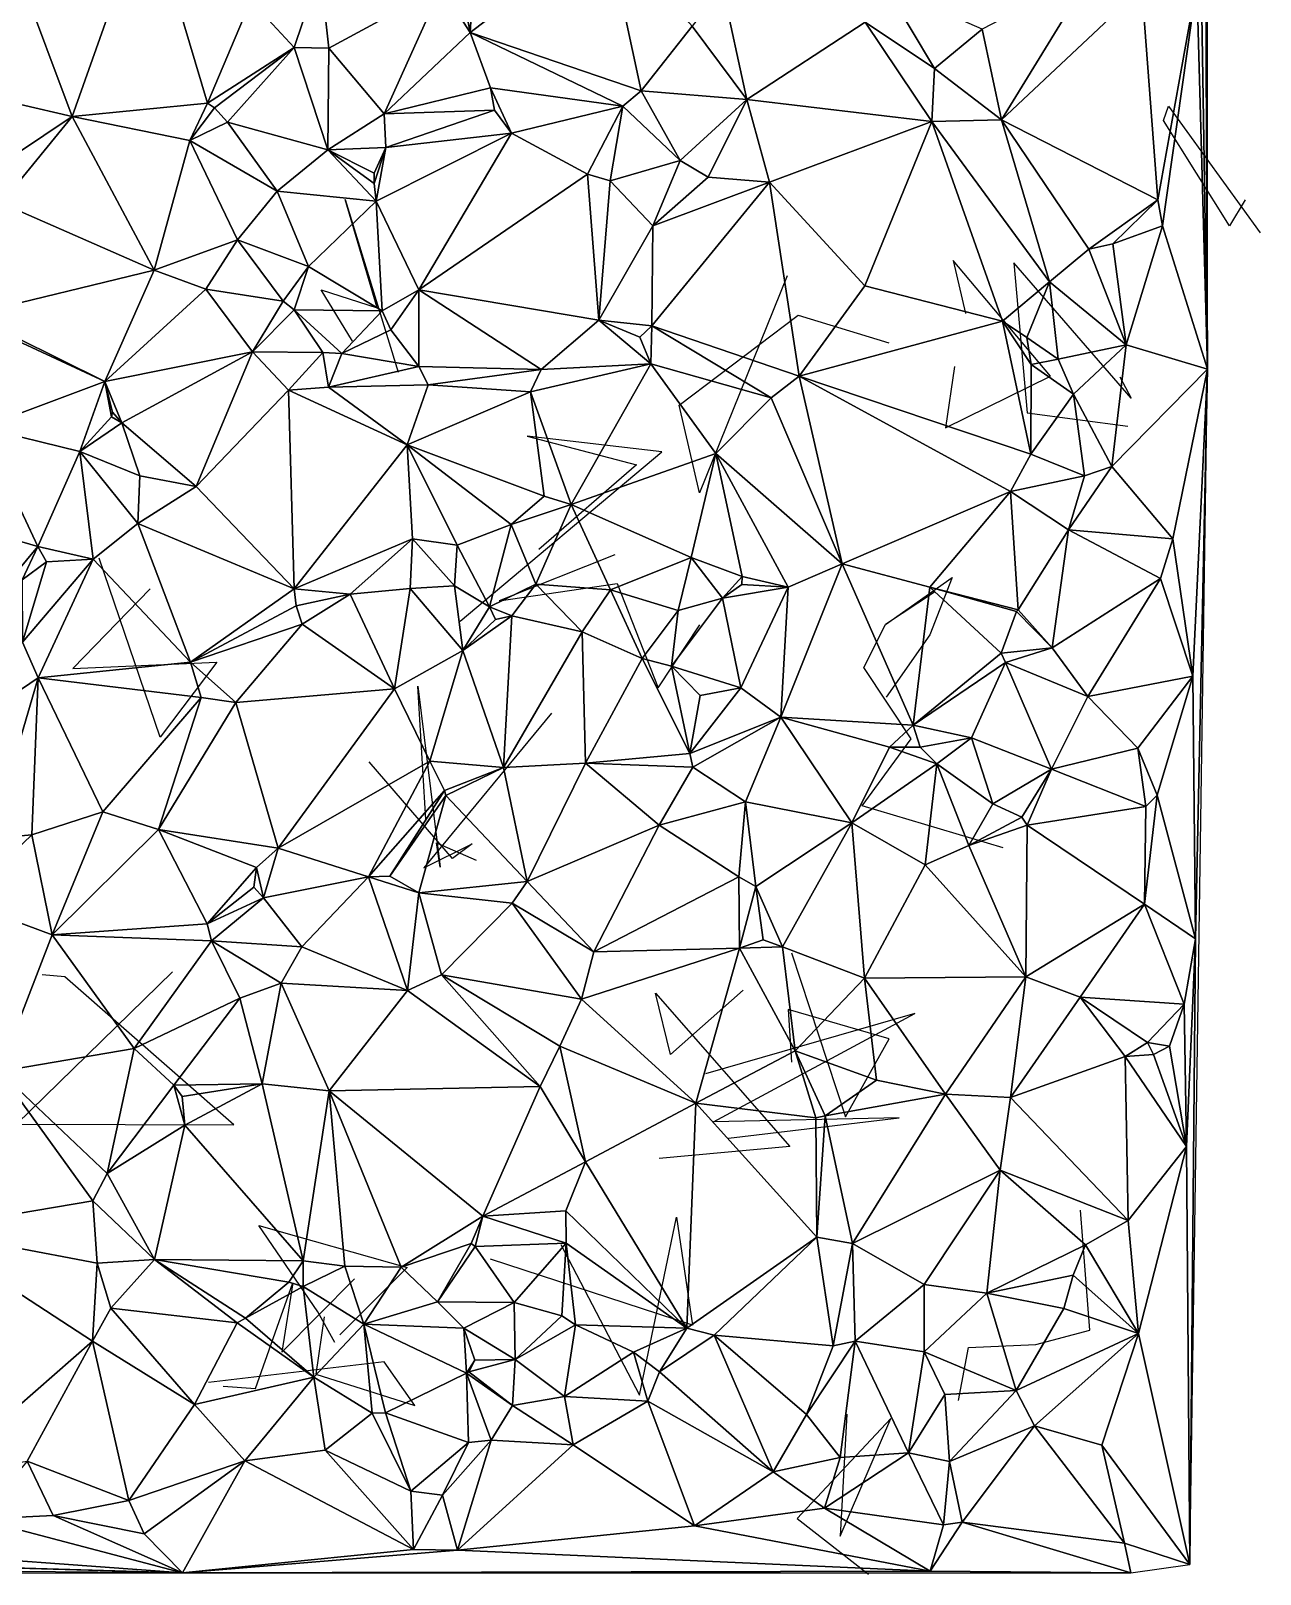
# Model space of a CAD drawing. Header units: metres. Extents: x -15.8 to 15.8, y -15 to 15.8.
# Drawn here: x 5.19 to 15.43, y -15.01 to -2.16 of the extents above; entities that cross this region are included whole.
import ezdxf

# ---------------------------------------------------------------- set-up
doc = ezdxf.new("R2010")
doc.units = ezdxf.units.M
doc.layers.add('CRACKS', color=1, linetype='Continuous')
doc.layers.add('STREET_MESH', color=7, linetype='Continuous')

msp = doc.modelspace()

# ---------------------------------------------------------------- linework, layer by layer
at = {"layer": 'CRACKS'}
for points in [[(15.303, -3.566, 0.1), (15.171, -3.782, 0.1), (14.622, -2.906, 0.1), (14.663, -2.787, 0.1), (15.427, -3.842, 0.1)], [(7.871, -4.744, 0.1), (7.61, -4.317, 0.1), (8.076, -4.466, 0.1), (7.81, -3.565, 0.1), (8.251, -5.002, 0.1)], [(12.884, -4.955, 0.1), (12.807, -5.466, 0.1), (13.681, -5.036, 0.1), (12.871, -4.072, 0.1), (12.975, -4.512, 0.1)], [(14.26, -5.039, 0.1), (14.354, -5.218, 0.1), (13.376, -4.092, 0.1), (13.489, -5.341, 0.1), (14.326, -5.45, 0.1)], [(11.49, -4.2, 0.1), (10.759, -6.005, 0.1), (10.591, -5.275, 0.1), (11.581, -4.528, 0.1), (12.335, -4.758, 0.1)], [(8.769, -7.075, 0.1), (10.448, -5.665, 0.1), (9.326, -5.533, 0.1), (10.237, -5.773, 0.1), (9.422, -6.478, 0.1)], [(6.187, -6.805, 0.1), (5.545, -7.469, 0.1), (6.742, -7.415, 0.1), (6.272, -8.041, 0.1), (5.764, -6.55, 0.1)], [(10.056, -6.522, 0.1), (9.093, -6.906, 0.1), (10.074, -6.762, 0.1), (10.417, -7.63, 0.1), (10.763, -7.106, 0.1)], [(12.716, -6.832, 0.1), (12.308, -7.103, 0.1), (12.862, -6.711, 0.1), (12.678, -7.189, 0.1), (12.313, -7.708, 0.1)], [(13.289, -8.962, 0.1), (12.114, -8.61, 0.1), (12.521, -8.055, 0.1), (12.127, -7.459, 0.1), (12.308, -7.101, 0.1)], [(8.483, -8.726, 0.1), (8.417, -7.614, 0.1), (8.601, -9.121, 0.1), (8.571, -8.919, 0.1), (8.901, -9.063, 0.1)], [(9.528, -7.84, 0.1), (8.466, -9.128, 0.1), (8.867, -8.929, 0.1), (8.704, -9.05, 0.1), (8.01, -8.246, 0.1)], [(11.525, -9.836, 0.1), (11.975, -11.199, 0.1), (12.338, -10.551, 0.1), (11.499, -10.308, 0.1), (11.525, -10.745, 0.1)], [(6.373, -9.992, 0.1), (5.075, -11.26, 0.1), (6.883, -11.267, 0.1), (5.478, -10.035, 0.1), (5.29, -10.019, 0.1)], [(11.124, -10.146, 0.1), (10.52, -10.681, 0.1), (10.393, -10.17, 0.1), (11.513, -11.446, 0.1), (10.425, -11.546, 0.1)], [(11.003, -11.379, 0.1), (12.421, -11.209, 0.1), (10.878, -11.241, 0.1), (12.553, -10.341, 0.1), (10.81, -10.841, 0.1)], [(9.605, -12.264, 0.1), (10.262, -13.518, 0.1), (10.568, -12.034, 0.1), (10.702, -12.933, 0.1), (9.02, -12.385, 0.1)], [(12.915, -13.561, 0.1), (12.999, -13.12, 0.1), (13.561, -13.094, 0.1), (14.009, -12.975, 0.1), (13.932, -11.976, 0.1)], [(7.726, -13.078, 0.1), (7.584, -12.823, 0.1), (7.091, -12.104, 0.1), (8.328, -12.455, 0.1), (7.767, -13.014, 0.1)], [(6.796, -13.441, 0.1), (7.065, -13.461, 0.1), (7.376, -12.581, 0.1), (7.283, -13.16, 0.1), (7.888, -12.548, 0.1)], [(7.637, -12.864, 0.1), (7.567, -13.342, 0.1), (8.39, -13.604, 0.1), (8.136, -13.239, 0.1), (6.674, -13.412, 0.1)], [(11.986, -13.675, 0.1), (11.931, -14.692, 0.1), (12.352, -13.712, 0.1), (11.572, -14.543, 0.1), (12.167, -15.007, 0.1)]]:
    msp.add_polyline3d(points, dxfattribs=at)
at = {"layer": 'STREET_MESH'}
for points in [[(14.986, 10.346), (14.953, 3.425), (14.988, -4.976)], [(14.953, 3.425), (14.917, -0.466), (14.988, -4.976)], [(14.917, -0.466), (14.9, -1.761), (14.988, -4.976)], [(6.169, -1.094), (5.109, -1.722), (5.538, -2.872)], [(6.666, -2.761), (6.169, -1.094), (5.538, -2.872)], [(6.169, -1.094), (6.666, -2.761), (7.027, -1.91)], [(8.728, -1.535), (8.85, -2.175), (8.902, -1.346)], [(8.85, -2.175), (9.986, -1.314), (8.902, -1.346)], [(8.85, -2.175), (10.275, -2.659), (9.986, -1.314)], [(10.275, -2.659), (10.699, -2.122), (9.986, -1.314)], [(8.728, -1.535), (8.611, -1.796), (8.85, -2.175)], [(7.387, -2.3), (7.602, -1.654), (7.027, -1.91)], [(7.602, -1.654), (7.387, -2.3), (7.674, -2.305)], [(7.602, -1.654), (7.674, -2.305), (8.611, -1.796)], [(13.113, -2.145), (13.274, -2.901), (14.03, -1.669)], [(13.274, -2.901), (14.441, -1.803), (14.03, -1.669)], [(5.109, -1.722), (5.108, -2.772), (5.538, -2.872)], [(8.611, -1.796), (7.674, -2.305), (8.136, -2.851)], [(8.85, -2.175), (8.611, -1.796), (8.136, -2.851)], [(10.951, -1.796), (10.699, -2.122), (11.155, -2.733)], [(12.139, -2.088), (10.951, -1.796), (11.155, -2.733)], [(12.311, -1.794), (12.139, -2.088), (12.716, -2.475)], [(13.113, -2.145), (12.311, -1.794), (12.716, -2.475)], [(14.441, -1.803), (14.576, -3.567), (14.9, -1.761)], [(14.576, -3.567), (14.614, -3.783), (14.9, -1.761)], [(14.9, -1.761), (14.614, -3.783), (14.988, -4.976)], [(6.666, -2.761), (7.387, -2.3), (7.027, -1.91)], [(14.441, -1.803), (13.274, -2.901), (14.576, -3.567)], [(9.021, -2.636), (8.85, -2.175), (8.136, -2.851)], [(9.021, -2.636), (10.123, -2.788), (8.85, -2.175)], [(10.123, -2.788), (10.275, -2.659), (8.85, -2.175)], [(10.699, -2.122), (10.275, -2.659), (11.155, -2.733)], [(12.694, -2.914), (12.139, -2.088), (11.155, -2.733)], [(12.139, -2.088), (12.694, -2.914), (12.716, -2.475)], [(13.274, -2.901), (13.113, -2.145), (12.716, -2.475)], [(7.387, -2.3), (6.666, -2.761), (6.723, -2.801)], [(6.831, -2.92), (7.387, -2.3), (6.723, -2.801)], [(7.387, -2.3), (6.831, -2.92), (7.668, -3.151)], [(7.674, -2.305), (7.387, -2.3), (7.668, -3.151)], [(7.674, -2.305), (7.668, -3.151), (8.136, -2.851)], [(12.694, -2.914), (13.274, -2.901), (12.716, -2.475)], [(9.054, -2.82), (9.021, -2.636), (8.136, -2.851)], [(9.021, -2.636), (9.054, -2.82), (9.196, -3.012)], [(10.123, -2.788), (9.021, -2.636), (9.196, -3.012)], [(10.275, -2.659), (10.123, -2.788), (10.6, -3.239)], [(10.275, -2.659), (10.6, -3.239), (11.155, -2.733)], [(5.108, -2.772), (4.828, -3.349), (5.538, -2.872)], [(6.519, -3.073), (6.666, -2.761), (5.538, -2.872)], [(6.666, -2.761), (6.519, -3.073), (6.723, -2.801)], [(6.519, -3.073), (6.831, -2.92), (6.723, -2.801)], [(8.149, -3.132), (9.054, -2.82), (8.136, -2.851)], [(9.054, -2.82), (8.149, -3.132), (9.196, -3.012)], [(9.828, -3.354), (10.123, -2.788), (9.196, -3.012)], [(10.123, -2.788), (9.828, -3.354), (10.016, -3.41)], [(10.6, -3.239), (10.123, -2.788), (10.016, -3.41)], [(10.6, -3.239), (10.833, -3.378), (11.155, -2.733)], [(10.833, -3.378), (11.342, -3.42), (11.155, -2.733)], [(11.342, -3.42), (12.694, -2.914), (11.155, -2.733)], [(4.828, -3.349), (4.95, -3.595), (5.538, -2.872)], [(4.95, -3.595), (6.22, -4.153), (5.538, -2.872)], [(6.22, -4.153), (6.519, -3.073), (5.538, -2.872)], [(7.245, -3.494), (6.831, -2.92), (6.519, -3.073)], [(6.831, -2.92), (7.245, -3.494), (7.668, -3.151)], [(7.668, -3.151), (8.149, -3.132), (8.136, -2.851)], [(12.136, -4.283), (12.694, -2.914), (11.342, -3.42)], [(12.136, -4.283), (13.282, -4.577), (12.694, -2.914)], [(13.674, -4.249), (13.274, -2.901), (12.694, -2.914)], [(13.282, -4.577), (13.674, -4.249), (12.694, -2.914)], [(14.576, -3.567), (13.274, -2.901), (14, -3.977)], [(13.274, -2.901), (13.674, -4.249), (14, -3.977)], [(6.916, -3.9), (6.519, -3.073), (6.22, -4.153)], [(7.245, -3.494), (6.519, -3.073), (6.916, -3.9)], [(8.07, -3.579), (8.425, -4.316), (9.196, -3.012)], [(8.149, -3.132), (8.07, -3.579), (9.196, -3.012)], [(8.425, -4.316), (9.828, -3.354), (9.196, -3.012)], [(7.245, -3.494), (8.07, -3.579), (7.668, -3.151)], [(8.051, -3.344), (8.149, -3.132), (7.668, -3.151)], [(8.07, -3.579), (8.052, -3.43), (7.668, -3.151)], [(8.052, -3.43), (8.051, -3.344), (7.668, -3.151)], [(8.052, -3.43), (8.149, -3.132), (8.051, -3.344)], [(8.149, -3.132), (8.052, -3.43), (8.07, -3.579)], [(10.372, -3.784), (10.6, -3.239), (10.016, -3.41)], [(10.372, -3.784), (10.833, -3.378), (10.6, -3.239)], [(9.923, -4.568), (9.828, -3.354), (8.425, -4.316)], [(9.828, -3.354), (9.923, -4.568), (10.016, -3.41)], [(9.923, -4.568), (10.372, -3.784), (10.016, -3.41)], [(11.59, -5.036), (11.342, -3.42), (10.363, -4.616)], [(11.342, -3.42), (10.372, -3.784), (10.363, -4.616)], [(10.833, -3.378), (10.372, -3.784), (11.342, -3.42)], [(11.59, -5.036), (12.136, -4.283), (11.342, -3.42)], [(6.22, -4.153), (4.95, -3.595), (4.69, -4.523)], [(7.245, -3.494), (6.916, -3.9), (7.505, -4.123)], [(8.07, -3.579), (7.245, -3.494), (7.505, -4.123)], [(8.119, -4.49), (8.07, -3.579), (7.505, -4.123)], [(8.07, -3.579), (8.119, -4.49), (8.425, -4.316)], [(14.202, -3.933), (14.576, -3.567), (14, -3.977)], [(14.576, -3.567), (14.202, -3.933), (14.614, -3.783)], [(10.372, -3.784), (9.923, -4.568), (10.363, -4.616)], [(14.614, -3.783), (14.202, -3.933), (14.311, -4.773)], [(14.614, -3.783), (14.311, -4.773), (14.988, -4.976)], [(6.65, -4.311), (6.916, -3.9), (6.22, -4.153)], [(6.65, -4.311), (7.296, -4.41), (6.916, -3.9)], [(6.916, -3.9), (7.296, -4.41), (7.505, -4.123)], [(13.674, -4.249), (14.311, -4.773), (14, -3.977)], [(14.311, -4.773), (14.202, -3.933), (14, -3.977)], [(5.811, -5.08), (6.22, -4.153), (4.69, -4.523)], [(6.65, -4.311), (6.22, -4.153), (5.811, -5.08)], [(7.296, -4.41), (7.386, -4.483), (7.505, -4.123)], [(7.386, -4.483), (8.119, -4.49), (7.505, -4.123)], [(7.04, -4.831), (6.65, -4.311), (5.811, -5.08)], [(7.296, -4.41), (6.65, -4.311), (7.04, -4.831)], [(8.119, -4.49), (8.19, -4.648), (8.425, -4.316)], [(8.425, -4.316), (8.19, -4.648), (8.425, -4.953)], [(9.442, -4.978), (8.425, -4.316), (8.425, -4.953)], [(9.442, -4.978), (9.923, -4.568), (8.425, -4.316)], [(13.282, -4.577), (12.136, -4.283), (11.59, -5.036)], [(13.282, -4.577), (13.486, -4.713), (13.674, -4.249)], [(13.486, -4.713), (13.745, -4.894), (13.674, -4.249)], [(13.674, -4.249), (13.745, -4.894), (14.311, -4.773)], [(7.386, -4.483), (7.296, -4.41), (7.04, -4.831)], [(7.626, -4.838), (7.386, -4.483), (7.04, -4.831)], [(7.386, -4.483), (7.626, -4.838), (7.784, -4.846)], [(8.119, -4.49), (7.386, -4.483), (7.784, -4.846)], [(8.19, -4.648), (8.119, -4.49), (7.784, -4.846)], [(4.675, -4.552), (5.811, -5.08), (4.69, -4.523)], [(4.675, -4.552), (4.786, -5.463), (5.811, -5.08)], [(10.356, -4.933), (9.923, -4.568), (9.442, -4.978)], [(9.923, -4.568), (10.265, -4.709), (10.363, -4.616)], [(9.923, -4.568), (10.356, -4.933), (10.265, -4.709)], [(10.265, -4.709), (10.356, -4.933), (10.363, -4.616)], [(10.356, -4.933), (11.358, -5.216), (10.363, -4.616)], [(11.358, -5.216), (11.59, -5.036), (10.363, -4.616)], [(13.519, -5.685), (13.282, -4.577), (11.59, -5.036)], [(13.282, -4.577), (13.519, -5.685), (13.522, -4.939)], [(13.486, -4.713), (13.282, -4.577), (13.522, -4.939)], [(8.19, -4.648), (7.784, -4.846), (8.425, -4.953)], [(13.745, -4.894), (13.486, -4.713), (13.522, -4.939)], [(5.952, -5.423), (7.04, -4.831), (5.811, -5.08)], [(5.952, -5.423), (6.571, -5.953), (7.04, -4.831)], [(7.04, -4.831), (6.571, -5.953), (7.338, -5.15)], [(7.626, -4.838), (7.04, -4.831), (7.338, -5.15)], [(7.672, -5.126), (7.626, -4.838), (7.338, -5.15)], [(7.626, -4.838), (7.672, -5.126), (7.784, -4.846)], [(7.784, -4.846), (7.672, -5.126), (8.425, -4.953)], [(13.745, -4.894), (13.872, -5.184), (14.311, -4.773)], [(14.311, -4.773), (13.872, -5.184), (14.191, -5.787)], [(14.311, -4.773), (14.191, -5.787), (14.988, -4.976)], [(7.672, -5.126), (8.503, -5.108), (8.425, -4.953)], [(8.503, -5.108), (9.442, -4.978), (8.425, -4.953)], [(9.442, -4.978), (8.503, -5.108), (9.353, -5.166)], [(10.356, -4.933), (9.353, -5.166), (9.692, -6.102)], [(10.356, -4.933), (9.442, -4.978), (9.353, -5.166)], [(10.896, -5.679), (10.356, -4.933), (9.692, -6.102)], [(10.896, -5.679), (11.358, -5.216), (10.356, -4.933)], [(13.519, -5.685), (13.872, -5.184), (13.522, -4.939)], [(13.872, -5.184), (13.745, -4.894), (13.522, -4.939)], [(14.191, -5.787), (14.699, -6.39), (14.988, -4.976)], [(14.699, -6.39), (14.867, -7.533), (14.988, -4.976)], [(14.889, -9.719), (14.842, -14.927), (14.988, -4.976)], [(14.867, -7.533), (14.889, -9.719), (14.988, -4.976)], [(4.786, -5.463), (5.602, -5.663), (5.811, -5.08)], [(5.602, -5.663), (5.867, -5.374), (5.811, -5.08)], [(5.875, -5.335), (5.952, -5.423), (5.811, -5.08)], [(5.867, -5.374), (5.875, -5.335), (5.811, -5.08)], [(7.672, -5.126), (7.338, -5.15), (8.328, -5.605)], [(8.503, -5.108), (7.672, -5.126), (8.328, -5.605)], [(9.353, -5.166), (8.503, -5.108), (8.328, -5.605)], [(11.358, -5.216), (11.947, -6.598), (11.59, -5.036)], [(13.349, -5.996), (13.519, -5.685), (11.59, -5.036)], [(11.947, -6.598), (13.349, -5.996), (11.59, -5.036)], [(6.571, -5.953), (7.386, -6.805), (7.338, -5.15)], [(7.338, -5.15), (7.386, -6.805), (8.328, -5.605)], [(9.468, -6.035), (9.353, -5.166), (8.328, -5.605)], [(9.353, -5.166), (9.468, -6.035), (9.692, -6.102)], [(11.947, -6.598), (11.358, -5.216), (10.896, -5.679)], [(13.519, -5.685), (13.966, -5.863), (13.872, -5.184)], [(13.872, -5.184), (13.966, -5.863), (14.191, -5.787)], [(5.952, -5.423), (5.867, -5.374), (5.602, -5.663)], [(5.875, -5.335), (5.867, -5.374), (5.952, -5.423)], [(4.786, -5.463), (4.659, -6.28), (5.254, -6.452)], [(5.602, -5.663), (4.786, -5.463), (5.254, -6.452)], [(5.952, -5.423), (5.602, -5.663), (6.102, -5.864)], [(6.571, -5.953), (5.952, -5.423), (6.102, -5.864)], [(7.386, -6.805), (8.372, -6.388), (8.328, -5.605)], [(9.192, -6.27), (9.468, -6.035), (8.328, -5.605)], [(8.742, -6.441), (9.192, -6.27), (8.328, -5.605)], [(8.372, -6.388), (8.742, -6.441), (8.328, -5.605)], [(5.602, -5.663), (5.254, -6.452), (5.712, -6.559)], [(6.086, -6.26), (5.602, -5.663), (5.712, -6.559)], [(5.602, -5.663), (6.086, -6.26), (6.102, -5.864)], [(10.691, -6.544), (10.896, -5.679), (9.692, -6.102)], [(11.116, -6.702), (10.896, -5.679), (10.691, -6.544)], [(10.896, -5.679), (11.116, -6.702), (11.497, -6.791)], [(11.947, -6.598), (10.896, -5.679), (11.497, -6.791)], [(13.966, -5.863), (13.519, -5.685), (13.349, -5.996)], [(6.086, -6.26), (6.571, -5.953), (6.102, -5.864)], [(13.833, -6.313), (13.966, -5.863), (13.349, -5.996)], [(13.833, -6.313), (14.699, -6.39), (14.191, -5.787)], [(13.966, -5.863), (13.833, -6.313), (14.191, -5.787)], [(6.571, -5.953), (6.086, -6.26), (7.386, -6.805)], [(9.468, -6.035), (9.192, -6.27), (9.692, -6.102)], [(11.947, -6.598), (12.677, -6.792), (13.349, -5.996)], [(12.677, -6.792), (13.413, -6.981), (13.349, -5.996)], [(13.413, -6.981), (13.833, -6.313), (13.349, -5.996)], [(9.192, -6.27), (9.397, -6.765), (9.692, -6.102)], [(9.397, -6.765), (10.02, -6.812), (9.692, -6.102)], [(10.02, -6.812), (10.691, -6.544), (9.692, -6.102)], [(4.659, -6.28), (4.985, -6.777), (5.254, -6.452)], [(6.523, -7.416), (6.086, -6.26), (5.712, -6.559)], [(6.086, -6.26), (6.523, -7.416), (7.386, -6.805)], [(8.742, -6.441), (9.012, -6.954), (9.192, -6.27)], [(9.012, -6.954), (9.397, -6.765), (9.192, -6.27)], [(8.372, -6.388), (7.386, -6.805), (7.852, -6.85)], [(8.351, -6.803), (8.372, -6.388), (7.852, -6.85)], [(8.721, -6.781), (8.372, -6.388), (8.351, -6.803)], [(8.721, -6.781), (8.742, -6.441), (8.372, -6.388)], [(13.833, -6.313), (13.413, -6.981), (13.696, -7.295)], [(14.597, -6.719), (13.833, -6.313), (13.696, -7.295)], [(13.833, -6.313), (14.597, -6.719), (14.699, -6.39)], [(14.699, -6.39), (14.597, -6.719), (14.867, -7.533)], [(4.985, -6.777), (5.123, -6.731), (5.254, -6.452)], [(5.123, -6.731), (5.324, -6.58), (5.254, -6.452)], [(5.254, -6.452), (5.324, -6.58), (5.712, -6.559)], [(8.742, -6.441), (8.721, -6.781), (9.012, -6.954)], [(10.02, -6.812), (10.583, -6.985), (10.691, -6.544)], [(10.583, -6.985), (10.951, -6.883), (10.691, -6.544)], [(10.951, -6.883), (11.116, -6.702), (10.691, -6.544)], [(5.324, -6.58), (5.123, -6.731), (5.125, -7.25)], [(5.125, -7.25), (5.256, -7.545), (5.712, -6.559)], [(5.324, -6.58), (5.125, -7.25), (5.712, -6.559)], [(5.256, -7.545), (6.523, -7.416), (5.712, -6.559)], [(12.539, -7.939), (11.947, -6.598), (11.436, -7.873)], [(11.947, -6.598), (11.497, -6.791), (11.436, -7.873)], [(12.677, -6.792), (11.947, -6.598), (12.539, -7.939)], [(6.523, -7.416), (7.404, -6.946), (7.386, -6.805)], [(7.386, -6.805), (7.404, -6.946), (7.852, -6.85)], [(8.221, -7.638), (8.351, -6.803), (7.852, -6.85)], [(8.351, -6.803), (8.221, -7.638), (8.79, -7.318)], [(8.721, -6.781), (8.351, -6.803), (8.79, -7.318)], [(9.012, -6.954), (8.721, -6.781), (8.79, -7.318)], [(9.012, -6.954), (9.199, -7.029), (9.397, -6.765)], [(9.199, -7.029), (9.783, -7.162), (9.397, -6.765)], [(9.783, -7.162), (10.02, -6.812), (9.397, -6.765)], [(11.114, -6.77), (11.116, -6.702), (10.951, -6.883)], [(11.114, -6.77), (10.951, -6.883), (11.497, -6.791)], [(11.497, -6.791), (10.951, -6.883), (11.105, -7.628)], [(11.497, -6.791), (11.105, -7.628), (11.436, -7.873)], [(11.116, -6.702), (11.114, -6.77), (11.497, -6.791)], [(12.677, -6.792), (12.539, -7.939), (13.272, -7.341)], [(13.4, -6.994), (12.677, -6.792), (13.272, -7.341)], [(13.4, -6.994), (13.413, -6.981), (12.677, -6.792)], [(13.992, -7.7), (14.597, -6.719), (13.696, -7.295)], [(14.597, -6.719), (13.992, -7.7), (14.867, -7.533)], [(7.404, -6.946), (7.453, -7.099), (7.852, -6.85)], [(7.453, -7.099), (8.221, -7.638), (7.852, -6.85)], [(10.283, -7.384), (10.02, -6.812), (9.783, -7.162)], [(10.583, -6.985), (10.02, -6.812), (10.283, -7.384)], [(10.951, -6.883), (10.526, -7.448), (11.105, -7.628)], [(10.583, -6.985), (10.526, -7.448), (10.951, -6.883)], [(7.404, -6.946), (6.523, -7.416), (7.453, -7.099)], [(9.012, -6.954), (8.79, -7.318), (9.062, -7.059)], [(8.79, -7.318), (9.199, -7.029), (9.062, -7.059)], [(9.13, -8.291), (9.199, -7.029), (8.79, -7.318)], [(9.199, -7.029), (9.012, -6.954), (9.062, -7.059)], [(9.199, -7.029), (9.13, -8.291), (9.783, -7.162)], [(10.526, -7.448), (10.583, -6.985), (10.283, -7.384)], [(13.696, -7.295), (13.4, -6.994), (13.272, -7.341)], [(13.413, -6.981), (13.4, -6.994), (13.696, -7.295)], [(7.453, -7.099), (6.523, -7.416), (6.901, -7.75)], [(8.221, -7.638), (7.453, -7.099), (6.901, -7.75)], [(9.783, -7.162), (9.13, -8.291), (9.811, -8.257)], [(10.283, -7.384), (9.783, -7.162), (9.811, -8.257)], [(4.163, -8.288), (5.256, -7.545), (5.125, -7.25)], [(8.221, -7.638), (8.515, -8.239), (8.79, -7.318)], [(8.515, -8.239), (9.13, -8.291), (8.79, -7.318)], [(13.308, -7.419), (13.696, -7.295), (13.272, -7.341)], [(13.308, -7.419), (13.992, -7.7), (13.696, -7.295)], [(6.523, -7.416), (5.256, -7.545), (6.612, -7.71)], [(6.523, -7.416), (6.612, -7.71), (6.901, -7.75)], [(10.283, -7.384), (9.811, -8.257), (10.68, -8.177)], [(10.526, -7.448), (10.283, -7.384), (10.68, -8.177)], [(10.767, -7.694), (10.526, -7.448), (10.68, -8.177)], [(10.526, -7.448), (10.767, -7.694), (11.105, -7.628)], [(12.539, -7.939), (13.308, -7.419), (13.272, -7.341)], [(13.025, -8.046), (13.308, -7.419), (12.539, -7.939)], [(13.69, -8.306), (13.308, -7.419), (13.025, -8.046)], [(13.308, -7.419), (13.69, -8.306), (13.992, -7.7)], [(4.163, -8.288), (4.862, -8.884), (5.256, -7.545)], [(4.862, -8.884), (5.203, -8.852), (5.256, -7.545)], [(5.256, -7.545), (5.203, -8.852), (5.795, -8.661)], [(5.256, -7.545), (5.795, -8.661), (6.612, -7.71)], [(13.992, -7.7), (14.409, -8.13), (14.867, -7.533)], [(14.409, -8.13), (14.571, -8.522), (14.867, -7.533)], [(14.571, -8.522), (14.889, -9.719), (14.867, -7.533)], [(7.253, -8.965), (8.221, -7.638), (6.901, -7.75)], [(8.515, -8.239), (8.221, -7.638), (7.253, -8.965)], [(11.105, -7.628), (10.68, -8.177), (11.436, -7.873)], [(11.105, -7.628), (10.767, -7.694), (10.68, -8.177)], [(13.992, -7.7), (13.69, -8.306), (14.409, -8.13)], [(5.795, -8.661), (6.257, -8.807), (6.612, -7.71)], [(6.612, -7.71), (6.257, -8.807), (6.901, -7.75)], [(6.257, -8.807), (7.253, -8.965), (6.901, -7.75)], [(10.68, -8.177), (10.705, -8.289), (11.436, -7.873)], [(10.705, -8.289), (11.142, -8.579), (11.436, -7.873)], [(11.142, -8.579), (12.027, -8.754), (11.436, -7.873)], [(12.342, -8.122), (12.539, -7.939), (11.436, -7.873)], [(12.027, -8.754), (12.342, -8.122), (11.436, -7.873)], [(12.342, -8.122), (12.597, -8.123), (12.539, -7.939)], [(12.597, -8.123), (13.025, -8.046), (12.539, -7.939)], [(12.597, -8.123), (12.736, -8.261), (13.025, -8.046)], [(12.736, -8.261), (13.201, -8.594), (13.025, -8.046)], [(13.201, -8.594), (13.69, -8.306), (13.025, -8.046)], [(9.811, -8.257), (10.705, -8.289), (10.68, -8.177)], [(12.736, -8.261), (12.342, -8.122), (12.027, -8.754)], [(12.736, -8.261), (12.597, -8.123), (12.342, -8.122)], [(13.69, -8.306), (14.474, -8.618), (14.409, -8.13)], [(14.474, -8.618), (14.571, -8.522), (14.409, -8.13)], [(8.515, -8.239), (7.253, -8.965), (8.004, -9.203)], [(8.638, -8.484), (8.515, -8.239), (8.004, -9.203)], [(8.515, -8.239), (8.638, -8.484), (9.13, -8.291)], [(8.638, -8.484), (8.65, -8.526), (9.13, -8.291)], [(9.13, -8.291), (8.65, -8.526), (9.325, -9.24)], [(9.13, -8.291), (9.325, -9.24), (9.811, -8.257)], [(9.325, -9.24), (10.424, -8.773), (9.811, -8.257)], [(10.424, -8.773), (10.705, -8.289), (9.811, -8.257)], [(10.705, -8.289), (10.424, -8.773), (11.142, -8.579)], [(12.736, -8.261), (12.027, -8.754), (12.638, -9.103)], [(13.001, -8.941), (12.736, -8.261), (12.638, -9.103)], [(13.201, -8.594), (12.736, -8.261), (13.001, -8.941)], [(13.201, -8.594), (13.444, -8.707), (13.69, -8.306)], [(13.444, -8.707), (13.488, -8.773), (13.69, -8.306)], [(13.69, -8.306), (13.488, -8.773), (14.474, -8.618)], [(8.182, -9.196), (8.638, -8.484), (8.004, -9.203)], [(8.65, -8.526), (8.638, -8.484), (8.182, -9.196)], [(8.65, -8.526), (8.182, -9.196), (8.424, -9.335)], [(8.65, -8.526), (8.424, -9.335), (9.325, -9.24)], [(10.424, -8.773), (11.088, -9.202), (11.142, -8.579)], [(11.142, -8.579), (11.088, -9.202), (11.229, -9.284)], [(12.027, -8.754), (11.142, -8.579), (11.229, -9.284)], [(13.444, -8.707), (13.201, -8.594), (13.001, -8.941)], [(14.889, -9.719), (14.571, -8.522), (14.464, -9.431)], [(14.571, -8.522), (14.474, -8.618), (14.464, -9.431)], [(5.203, -8.852), (5.371, -9.684), (5.795, -8.661)], [(5.371, -9.684), (6.257, -8.807), (5.795, -8.661)], [(13.488, -8.773), (13.444, -8.707), (13.001, -8.941)], [(14.474, -8.618), (13.488, -8.773), (14.464, -9.431)], [(5.203, -8.852), (4.622, -9.409), (5.371, -9.684)], [(4.622, -9.409), (5.203, -8.852), (4.862, -8.884)], [(6.662, -9.593), (6.257, -8.807), (5.371, -9.684)], [(6.257, -8.807), (7.073, -9.125), (7.253, -8.965)], [(6.662, -9.593), (7.073, -9.125), (6.257, -8.807)], [(10.424, -8.773), (9.325, -9.24), (9.88, -9.826)], [(11.088, -9.202), (10.424, -8.773), (9.88, -9.826)], [(11.45, -9.784), (12.027, -8.754), (11.229, -9.284)], [(11.45, -9.784), (12.133, -10.045), (12.027, -8.754)], [(12.027, -8.754), (12.133, -10.045), (12.638, -9.103)], [(13.488, -8.773), (13.001, -8.941), (13.476, -10.036)], [(13.488, -8.773), (13.476, -10.036), (14.464, -9.431)], [(7.073, -9.125), (7.13, -9.377), (7.253, -8.965)], [(7.253, -8.965), (7.13, -9.377), (8.004, -9.203)], [(13.476, -10.036), (13.001, -8.941), (12.638, -9.103)], [(12.133, -10.045), (13.476, -10.036), (12.638, -9.103)], [(7.073, -9.125), (6.662, -9.593), (7.05, -9.289)], [(7.13, -9.377), (7.073, -9.125), (7.05, -9.289)], [(7.13, -9.377), (7.451, -9.785), (8.004, -9.203)], [(7.451, -9.785), (8.331, -10.149), (8.004, -9.203)], [(8.424, -9.335), (8.182, -9.196), (8.004, -9.203)], [(8.331, -10.149), (8.424, -9.335), (8.004, -9.203)], [(9.325, -9.24), (8.424, -9.335), (9.201, -9.421)], [(9.88, -9.826), (9.325, -9.24), (9.201, -9.421)], [(11.092, -9.796), (11.088, -9.202), (9.88, -9.826)], [(11.088, -9.202), (11.092, -9.796), (11.229, -9.284)], [(6.662, -9.593), (7.13, -9.377), (7.05, -9.289)], [(7.13, -9.377), (6.662, -9.593), (6.698, -9.734)], [(7.451, -9.785), (7.13, -9.377), (6.698, -9.734)], [(8.614, -10.018), (8.424, -9.335), (8.331, -10.149)], [(8.424, -9.335), (8.614, -10.018), (9.201, -9.421)], [(11.092, -9.796), (11.29, -9.727), (11.229, -9.284)], [(11.29, -9.727), (11.45, -9.784), (11.229, -9.284)], [(5.371, -9.684), (4.622, -9.409), (4.93, -10.824)], [(8.614, -10.018), (9.777, -10.222), (9.201, -9.421)], [(9.777, -10.222), (9.88, -9.826), (9.201, -9.421)], [(13.476, -10.036), (13.929, -10.204), (14.464, -9.431)], [(13.929, -10.204), (14.794, -10.263), (14.464, -9.431)], [(14.794, -10.263), (14.889, -9.719), (14.464, -9.431)], [(6.662, -9.593), (5.371, -9.684), (6.698, -9.734)], [(6.054, -10.632), (5.371, -9.684), (4.93, -10.824)], [(5.371, -9.684), (6.054, -10.632), (6.698, -9.734)], [(6.054, -10.632), (6.935, -10.211), (6.698, -9.734)], [(7.279, -10.088), (7.451, -9.785), (6.698, -9.734)], [(6.935, -10.211), (7.279, -10.088), (6.698, -9.734)], [(11.29, -9.727), (11.092, -9.796), (11.45, -9.784)], [(14.889, -9.719), (14.794, -10.263), (14.813, -11.447)], [(14.889, -9.719), (14.813, -11.447), (14.842, -14.927)], [(7.451, -9.785), (7.279, -10.088), (8.331, -10.149)], [(9.777, -10.222), (11.092, -9.796), (9.88, -9.826)], [(9.777, -10.222), (10.731, -11.086), (11.092, -9.796)], [(11.092, -9.796), (10.731, -11.086), (11.557, -10.65)], [(11.092, -9.796), (11.557, -10.65), (11.45, -9.784)], [(11.45, -9.784), (11.557, -10.65), (12.133, -10.045)], [(8.614, -10.018), (8.331, -10.149), (9.433, -10.948)], [(9.598, -10.612), (8.614, -10.018), (9.433, -10.948)], [(9.777, -10.222), (8.614, -10.018), (9.598, -10.612)], [(7.279, -10.088), (6.935, -10.211), (7.121, -10.925)], [(7.678, -10.985), (7.279, -10.088), (7.121, -10.925)], [(7.279, -10.088), (7.678, -10.985), (8.331, -10.149)], [(12.133, -10.045), (11.557, -10.65), (12.233, -10.895)], [(12.133, -10.045), (12.809, -11.011), (13.476, -10.036)], [(12.809, -11.011), (12.133, -10.045), (12.233, -10.895)], [(13.476, -10.036), (12.809, -11.011), (13.35, -11.04)], [(13.929, -10.204), (13.476, -10.036), (13.35, -11.04)], [(6.384, -10.936), (6.935, -10.211), (6.054, -10.632)], [(6.935, -10.211), (6.384, -10.936), (7.121, -10.925)], [(8.331, -10.149), (7.678, -10.985), (9.433, -10.948)], [(10.731, -11.086), (9.777, -10.222), (9.598, -10.612)], [(14.303, -10.697), (13.929, -10.204), (13.35, -11.04)], [(14.49, -10.58), (13.929, -10.204), (14.303, -10.697)], [(14.49, -10.58), (14.794, -10.263), (13.929, -10.204)], [(14.794, -10.263), (14.49, -10.58), (14.673, -10.611)], [(14.794, -10.263), (14.673, -10.611), (14.813, -11.447)], [(5.829, -11.672), (6.054, -10.632), (4.93, -10.824)], [(6.384, -10.936), (6.054, -10.632), (5.829, -11.672)], [(9.812, -11.576), (9.598, -10.612), (9.433, -10.948)], [(9.812, -11.576), (10.731, -11.086), (9.598, -10.612)], [(11.557, -10.65), (10.731, -11.086), (11.728, -11.209)], [(11.807, -11.192), (11.557, -10.65), (11.728, -11.209)], [(11.557, -10.65), (11.807, -11.192), (12.233, -10.895)], [(14.54, -10.682), (14.49, -10.58), (14.303, -10.697)], [(14.49, -10.58), (14.54, -10.682), (14.673, -10.611)], [(14.673, -10.611), (14.54, -10.682), (14.813, -11.447)], [(14.303, -10.697), (13.35, -11.04), (14.329, -12.063)], [(14.54, -10.682), (14.303, -10.697), (14.813, -11.447)], [(14.813, -11.447), (14.303, -10.697), (14.329, -12.063)], [(4.284, -12.141), (5.711, -11.9), (4.93, -10.824)], [(5.711, -11.9), (5.829, -11.672), (4.93, -10.824)], [(11.807, -11.192), (12.809, -11.011), (12.233, -10.895)], [(6.475, -11.27), (6.384, -10.936), (5.829, -11.672)], [(7.121, -10.925), (6.384, -10.936), (6.455, -11.032)], [(6.384, -10.936), (6.475, -11.27), (6.455, -11.032)], [(6.475, -11.27), (7.121, -10.925), (6.455, -11.032)], [(6.475, -11.27), (7.462, -12.4), (7.121, -10.925)], [(7.462, -12.4), (7.678, -10.985), (7.121, -10.925)], [(7.678, -10.985), (7.462, -12.4), (7.809, -12.442)], [(7.678, -10.985), (8.958, -12.027), (9.433, -10.948)], [(8.276, -12.452), (7.678, -10.985), (7.809, -12.442)], [(7.678, -10.985), (8.276, -12.452), (8.958, -12.027)], [(8.958, -12.027), (9.812, -11.576), (9.433, -10.948)], [(12.035, -12.254), (12.809, -11.011), (11.807, -11.192)], [(12.809, -11.011), (12.035, -12.254), (13.263, -11.644)], [(12.809, -11.011), (13.263, -11.644), (13.35, -11.04)], [(13.35, -11.04), (13.263, -11.644), (14.329, -12.063)], [(10.655, -12.958), (10.731, -11.086), (9.812, -11.576)], [(10.731, -11.086), (10.655, -12.958), (11.737, -12.202)], [(10.731, -11.086), (11.737, -12.202), (11.728, -11.209)], [(6.475, -11.27), (5.829, -11.672), (6.225, -12.389)], [(7.462, -12.4), (6.475, -11.27), (6.225, -12.389)], [(11.737, -12.202), (11.807, -11.192), (11.728, -11.209)], [(11.737, -12.202), (12.035, -12.254), (11.807, -11.192)], [(14.414, -13.005), (14.813, -11.447), (14.329, -12.063)], [(14.813, -11.447), (14.414, -13.005), (14.842, -14.927)], [(5.829, -11.672), (5.711, -11.9), (6.225, -12.389)], [(8.958, -12.027), (9.648, -11.982), (9.812, -11.576)], [(9.648, -11.982), (10.655, -12.958), (9.812, -11.576)], [(13.263, -11.644), (12.035, -12.254), (12.629, -12.596)], [(13.153, -12.667), (13.263, -11.644), (12.629, -12.596)], [(13.153, -12.667), (13.973, -12.265), (13.263, -11.644)], [(13.263, -11.644), (13.973, -12.265), (14.329, -12.063)], [(5.748, -12.418), (5.711, -11.9), (4.284, -12.141)], [(5.711, -11.9), (5.748, -12.418), (6.225, -12.389)], [(8.276, -12.452), (8.86, -12.254), (8.958, -12.027)], [(8.958, -12.027), (8.86, -12.254), (8.893, -12.28)], [(8.958, -12.027), (8.893, -12.28), (9.651, -12.253)], [(9.648, -11.982), (8.958, -12.027), (9.651, -12.253)], [(10.655, -12.958), (9.648, -11.982), (9.651, -12.253)], [(13.973, -12.265), (14.414, -13.005), (14.329, -12.063)], [(5.708, -13.067), (4.284, -12.141), (4.44, -14.177)], [(5.708, -13.067), (5.748, -12.418), (4.284, -12.141)], [(10.655, -12.958), (10.881, -13.017), (11.737, -12.202)], [(10.881, -13.017), (11.873, -13.107), (11.737, -12.202)], [(11.873, -13.107), (12.035, -12.254), (11.737, -12.202)], [(8.86, -12.254), (8.276, -12.452), (8.579, -12.739)], [(8.86, -12.254), (8.579, -12.739), (8.893, -12.28)], [(8.579, -12.739), (9.218, -12.746), (8.893, -12.28)], [(8.893, -12.28), (9.218, -12.746), (9.651, -12.253)], [(9.218, -12.746), (9.615, -12.858), (9.651, -12.253)], [(9.615, -12.858), (9.728, -12.931), (9.651, -12.253)], [(9.728, -12.931), (10.655, -12.958), (9.651, -12.253)], [(12.035, -12.254), (11.873, -13.107), (12.055, -13.067)], [(12.629, -12.596), (12.035, -12.254), (12.055, -13.067)], [(13.973, -12.265), (13.153, -12.667), (13.87, -12.518)], [(13.973, -12.265), (13.87, -12.518), (14.414, -13.005)], [(5.86, -12.792), (5.748, -12.418), (5.708, -13.067)], [(5.748, -12.418), (5.86, -12.792), (6.225, -12.389)], [(5.86, -12.792), (6.912, -12.915), (6.225, -12.389)], [(7.343, -12.576), (7.462, -12.4), (6.225, -12.389)], [(6.981, -12.875), (7.343, -12.576), (6.225, -12.389)], [(6.912, -12.915), (6.981, -12.875), (6.225, -12.389)], [(7.461, -12.613), (7.462, -12.4), (7.343, -12.576)], [(7.462, -12.4), (7.461, -12.613), (7.809, -12.442)], [(7.461, -12.613), (7.967, -12.927), (7.809, -12.442)], [(7.967, -12.927), (8.276, -12.452), (7.809, -12.442)], [(8.276, -12.452), (7.967, -12.927), (8.579, -12.739)], [(6.981, -12.875), (7.461, -12.613), (7.343, -12.576)], [(13.87, -12.518), (13.153, -12.667), (13.794, -12.796)], [(13.87, -12.518), (13.794, -12.796), (14.414, -13.005)], [(7.461, -12.613), (6.981, -12.875), (7.55, -13.366)], [(7.461, -12.613), (7.55, -13.366), (7.967, -12.927)], [(12.631, -13.156), (12.629, -12.596), (12.055, -13.067)], [(12.631, -13.156), (13.153, -12.667), (12.629, -12.596)], [(12.631, -13.156), (13.396, -13.479), (13.153, -12.667)], [(13.153, -12.667), (13.396, -13.479), (13.794, -12.796)], [(6.558, -13.594), (5.86, -12.792), (5.708, -13.067)], [(6.558, -13.594), (6.912, -12.915), (5.86, -12.792)], [(7.967, -12.927), (8.798, -12.958), (8.579, -12.739)], [(8.798, -12.958), (9.218, -12.746), (8.579, -12.739)], [(9.218, -12.746), (8.798, -12.958), (9.227, -13.219)], [(9.615, -12.858), (9.218, -12.746), (9.227, -13.219)], [(13.794, -12.796), (13.396, -13.479), (14.414, -13.005)], [(6.912, -12.915), (6.558, -13.594), (7.55, -13.366)], [(6.981, -12.875), (6.912, -12.915), (7.55, -13.366)], [(7.55, -13.366), (8.037, -13.668), (7.967, -12.927)], [(8.822, -13.335), (7.967, -12.927), (8.148, -13.663)], [(7.967, -12.927), (8.037, -13.668), (8.148, -13.663)], [(8.798, -12.958), (7.967, -12.927), (8.822, -13.335)], [(8.891, -13.225), (8.798, -12.958), (8.822, -13.335)], [(8.798, -12.958), (8.891, -13.225), (9.227, -13.219)], [(9.615, -12.858), (9.227, -13.219), (9.728, -12.931)], [(9.227, -13.219), (9.637, -13.527), (9.728, -12.931)], [(9.637, -13.527), (10.21, -13.158), (9.728, -12.931)], [(10.21, -13.158), (10.655, -12.958), (9.728, -12.931)], [(10.655, -12.958), (10.21, -13.158), (10.427, -13.322)], [(10.881, -13.017), (10.655, -12.958), (10.427, -13.322)], [(5.165, -14.066), (5.708, -13.067), (4.44, -14.177)], [(5.165, -14.066), (6.01, -14.393), (5.708, -13.067)], [(6.01, -14.393), (6.558, -13.594), (5.708, -13.067)], [(10.881, -13.017), (10.427, -13.322), (11.374, -14.154)], [(11.873, -13.107), (10.881, -13.017), (11.65, -13.679)], [(11.65, -13.679), (10.881, -13.017), (11.374, -14.154)], [(11.65, -13.679), (11.931, -14.036), (12.055, -13.067)], [(11.873, -13.107), (11.65, -13.679), (12.055, -13.067)], [(11.931, -14.036), (12.501, -13.997), (12.055, -13.067)], [(12.501, -13.997), (12.631, -13.156), (12.055, -13.067)], [(13.396, -13.479), (13.548, -13.773), (14.414, -13.005)], [(14.414, -13.005), (13.548, -13.773), (14.11, -13.934)], [(14.414, -13.005), (14.11, -13.934), (14.842, -14.927)], [(8.841, -13.323), (8.891, -13.225), (8.822, -13.335)], [(9.227, -13.219), (8.841, -13.323), (9.203, -13.602)], [(8.891, -13.225), (8.841, -13.323), (9.227, -13.219)], [(9.637, -13.527), (9.227, -13.219), (9.203, -13.602)], [(10.21, -13.158), (9.637, -13.527), (10.329, -13.566)], [(10.427, -13.322), (10.21, -13.158), (10.329, -13.566)], [(12.631, -13.156), (12.501, -13.997), (12.803, -13.511)], [(13.396, -13.479), (12.631, -13.156), (12.803, -13.511)], [(8.838, -13.911), (8.822, -13.335), (8.148, -13.663)], [(8.841, -13.323), (8.822, -13.335), (9.203, -13.602)], [(8.822, -13.335), (9.025, -13.891), (9.203, -13.602)], [(8.822, -13.335), (8.838, -13.911), (9.025, -13.891)], [(11.374, -14.154), (10.427, -13.322), (10.329, -13.566)], [(7.55, -13.366), (6.558, -13.594), (6.976, -14.063)], [(7.644, -13.975), (7.55, -13.366), (6.976, -14.063)], [(8.037, -13.668), (7.55, -13.366), (7.644, -13.975)], [(12.84, -14.068), (13.396, -13.479), (12.803, -13.511)], [(12.84, -14.068), (13.548, -13.773), (13.396, -13.479)], [(6.976, -14.063), (6.558, -13.594), (6.01, -14.393)], [(9.025, -13.891), (9.708, -13.931), (9.203, -13.602)], [(9.708, -13.931), (9.637, -13.527), (9.203, -13.602)], [(9.637, -13.527), (9.708, -13.931), (10.329, -13.566)], [(10.329, -13.566), (9.708, -13.931), (10.718, -14.604)], [(11.374, -14.154), (10.329, -13.566), (10.718, -14.604)], [(12.501, -13.997), (12.84, -14.068), (12.803, -13.511)], [(8.037, -13.668), (7.644, -13.975), (8.358, -14.317)], [(8.148, -13.663), (8.037, -13.668), (8.358, -14.317)], [(8.838, -13.911), (8.148, -13.663), (8.358, -14.317)], [(11.931, -14.036), (11.65, -13.679), (11.374, -14.154)], [(13.548, -13.773), (12.84, -14.068), (12.947, -14.574)], [(13.548, -13.773), (12.947, -14.574), (14.298, -14.749)], [(13.548, -13.773), (14.298, -14.749), (14.11, -13.934)], [(7.644, -13.975), (6.976, -14.063), (8.381, -14.801)], [(7.644, -13.975), (8.381, -14.801), (8.358, -14.317)], [(8.622, -14.35), (8.838, -13.911), (8.358, -14.317)], [(9.025, -13.891), (8.622, -14.35), (8.745, -14.807)], [(8.838, -13.911), (8.622, -14.35), (9.025, -13.891)], [(9.708, -13.931), (9.025, -13.891), (8.745, -14.807)], [(9.708, -13.931), (8.745, -14.807), (10.718, -14.604)], [(12.792, -14.595), (12.501, -13.997), (11.801, -14.457)], [(12.501, -13.997), (11.931, -14.036), (11.801, -14.457)], [(12.84, -14.068), (12.501, -13.997), (12.792, -14.595)], [(14.11, -13.934), (14.298, -14.749), (14.842, -14.927)], [(5.381, -14.52), (5.165, -14.066), (4.758, -14.548)], [(5.381, -14.52), (6.01, -14.393), (5.165, -14.066)], [(6.137, -14.671), (6.976, -14.063), (6.01, -14.393)], [(6.976, -14.063), (6.137, -14.671), (6.457, -14.997)], [(8.381, -14.801), (6.976, -14.063), (6.457, -14.997)], [(11.931, -14.036), (11.374, -14.154), (11.801, -14.457)], [(12.84, -14.068), (12.792, -14.595), (12.947, -14.574)], [(11.801, -14.457), (11.374, -14.154), (10.718, -14.604)], [(8.381, -14.801), (8.622, -14.35), (8.358, -14.317)], [(8.622, -14.35), (8.381, -14.801), (8.745, -14.807)], [(5.381, -14.52), (6.137, -14.671), (6.01, -14.393)], [(12.681, -14.982), (11.801, -14.457), (10.718, -14.604)], [(12.681, -14.982), (12.792, -14.595), (11.801, -14.457)], [(4.758, -14.548), (4.027, -14.817), (6.457, -14.997)], [(5.381, -14.52), (4.758, -14.548), (6.457, -14.997)], [(6.137, -14.671), (5.381, -14.52), (6.457, -14.997)], [(8.745, -14.807), (12.681, -14.982), (10.718, -14.604)], [(12.947, -14.574), (12.681, -14.982), (14.35, -14.996)], [(12.792, -14.595), (12.681, -14.982), (12.947, -14.574)], [(14.298, -14.749), (12.947, -14.574), (14.35, -14.996)], [(14.842, -14.927), (14.298, -14.749), (14.35, -14.996)], [(-5.511, -14.902), (-10.89, -14.998), (6.457, -14.997)], [(2.74, -14.89), (-5.511, -14.902), (6.457, -14.997)], [(2.886, -14.89), (2.74, -14.89), (6.457, -14.997)], [(4.027, -14.817), (2.886, -14.89), (6.457, -14.997)], [(8.745, -14.807), (8.381, -14.801), (6.457, -14.997)], [(12.681, -14.982), (8.745, -14.807), (6.457, -14.997)], [(12.681, -14.982), (6.457, -14.997), (14.35, -14.996)]]:
    msp.add_3dface(points, dxfattribs=at)

doc.saveas('drawing.dxf')
